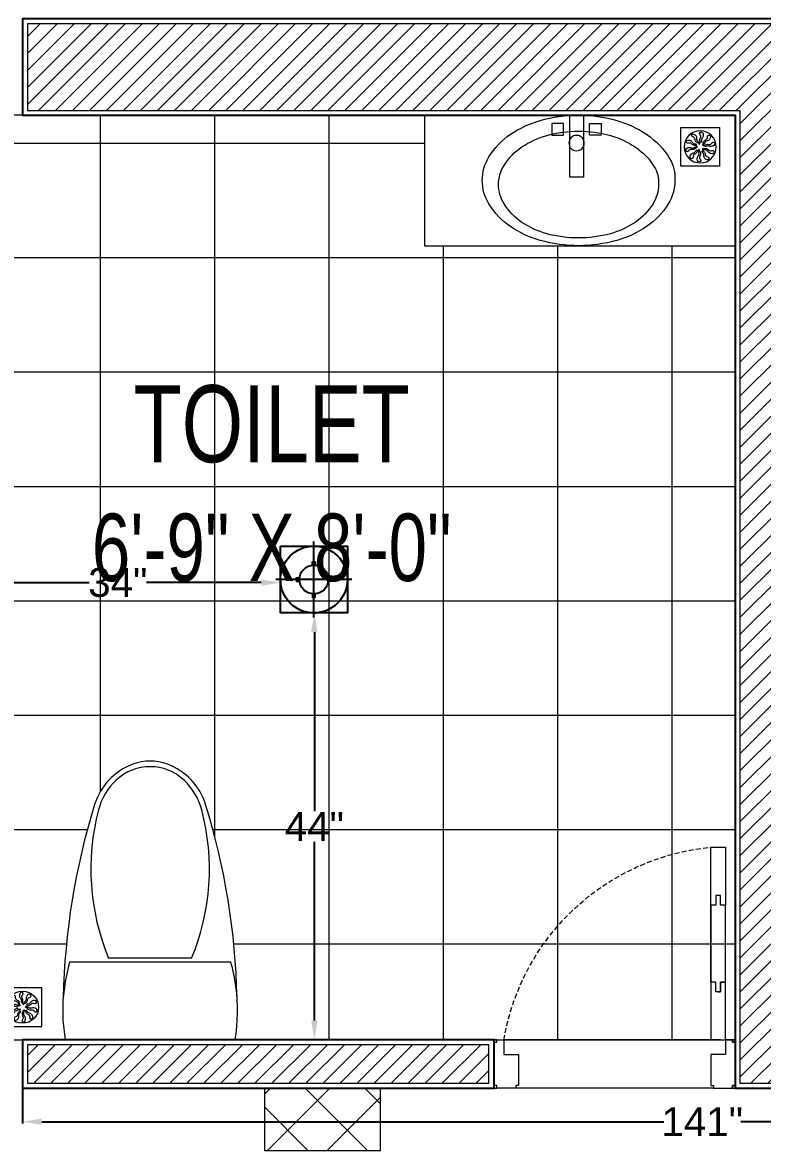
# Model space of a CAD drawing. Header units: inches. Extents: x 112 to 4169, y -2569 to 841.
# Drawn here: x 1685.3 to 1762.2, y -2272.8 to -2155.7 of the extents above; entities that cross this region are included whole.
import ezdxf

# ---------------------------------------------------------------- set-up
doc = ezdxf.new("R2010")
doc.units = ezdxf.units.IN
doc.header["$MEASUREMENT"] = 0
doc.linetypes.add('DASHED', pattern=[0.75, 0.5, -0.25])
doc.layers.get('Defpoints').update_dxf_attribs({"lineweight": 0})
for name, color, linetype, lineweight in [('DOOR', 115, 'Continuous', 15), ('FLOOR TILE', 40, 'Continuous', 15), ('HACTH', 8, 'Continuous', 9), ('I-WC----EXST', 7, 'Continuous', 15), ('I-WC----N', 7, 'Continuous', 15), ('Plaster Line', 254, 'Continuous', 15), ('Switchboard', 30, 'Continuous', 13), ('Text', 252, 'Continuous', 15)]:
    doc.layers.add(name, color=color, linetype=linetype, lineweight=lineweight)
doc.layers.add('Lights', color=7, linetype='Continuous')
doc.layers.add('wall 05', color=253, linetype='Continuous')
doc.styles.get("Standard").update_dxf_attribs({"font": 'arial.ttf'})
doc.styles.add('Swiss721', font='swisscl.ttf')
doc.dimstyles.get("Standard").update_dxf_attribs({"dimtxt": 3, "dimasz": 2, "dimexe": 0.18, "dimexo": 0.0625, "dimgap": 0.09, "dimtad": 0, "dimtih": 1, "dimtoh": 1, "dimdec": 0, "dimzin": 0, "dimdsep": 46, "dimtxsty": 'Standard', "dimcen": 0.09, "dimclrd": 5, "dimadec": 0, "dimazin": 0, "dimtfac": 1, "dimtdec": 0, "dimtofl": 0, "dimtmove": 0, "dimatfit": 3, "dimfxl": 1, "dimtolj": 1, "dimtzin": 0, "dimarcsym": 0})

# ---------------------------------------------------------------- blocks, each defined once
blk = doc.blocks.new('floor drain 01')
at = {"color": 0}
blk.add_lwpolyline([(-10, -10), (90, -10), (90, 90), (-10, 90)], close=True, dxfattribs=at)
for points in [[(13.58954937255476, 67.51505117848865, 0.191053483995659), (14.79069440408784, 61.03305027249735, 0.1943362673357394), (21.89737514902663, 55.74993930227356, -0.2726064091756643), (28.50698137920699, 49.88544705393724, 1.04073225767722), (32.45272628399835, 51.02199114018003, 0.09134571656797691), (31.83705554960761, 52.57716721325414, 0.1607825822646609), (25.31024571598391, 58.64739925469621, -0.3236584951667658), (21.53147589240689, 66.62494710457395, 0.9107900233739347)], [(34.80643791207694, 77.78381738965982, 0.191053483995659), (31.96816011739429, 71.83375316375168, 0.1943362673357394), (34.61225089913933, 63.38242447105586, -0.2726064091756643), (36.51247260975651, 54.75292151322355, 1.04073225767722), (40.37269114558876, 53.35315432940843, 0.09134571656797691), (40.78871261903259, 54.97320037975442, 0.1607825822646609), (39.07640541647561, 63.72048382583307, -0.3236584951667658), (40.70840138709173, 72.39556078397436, 0.9107900233739347)], [(58.00709064648254, 73.6204495827551, 0.191053483995659), (52.21351567364763, 70.47504433599534, 0.1943362673357394), (49.38506368288654, 62.08361823129235, -0.2726064091756643), (45.8500807666278, 53.98528138783877, 1.04073225767722), (48.15030065688188, 50.58386642200639, 0.09134571656797691), (49.43910827529908, 51.6499799216399, 0.1607825822646609), (53.19534685611143, 59.73314980516443, -0.3236584951667658), (59.614741629528, 65.79217132847407, 0.9107900233739347)], [(2.460555314450176, 46.73647061924567, 0.191053483995659), (7.242326595514896, 42.19843706412939, 0.1943362673357394), (16.09708680634503, 42.10151264068554, -0.2726064091756643), (24.89143262842845, 41.24206781401881, 1.04073225767722), (27.41556345943536, 44.48080195893999, 0.09134571656797691), (26.00336581190641, 45.37708365335129, 0.1607825822646609), (17.15507286542561, 46.45164196996484, -0.3236584951667658), (9.40889888475067, 50.68450857987045, 0.9107900233739347)], [(5.670353207518929, 23.38478724771994, 0.191053483995659), (12.20627663533378, 22.5240956194466, 0.1943362673357394), (19.42689887357119, 27.65037957820459, -0.2726064091756643), (27.04684309240838, 32.12426088546636, 1.04073225767722), (27.185227664173, 36.2280987262202, 0.09134571656797691), (25.51591460611962, 36.12313689826988, 0.1607825822646609), (17.72588570996595, 31.79157673593727, -0.3236584951667658), (8.971082749965717, 30.6629509307968, 0.9107900233739347)], [(21.99290935347381, 6.379550417215796, 0.191053483995659), (27.78648432630871, 9.524955663975561, 0.1943362673357394), (30.61493631706981, 17.91638176864944, -0.2726064091756643), (34.14991923332855, 26.01471861213213, 1.04073225767722), (31.84969934307446, 29.4161335779354, 0.09134571656797691), (30.56089172465727, 28.350020078331, 0.1607825822646609), (26.80465314384492, 20.26685019477736, -0.3236584951667658), (20.38525837042835, 14.20782867149683, 0.9107900233739347)], [(66.41045062744524, 12.48494882145314, 0.191053483995659), (65.20930559591216, 18.96694972744444, 0.1943362673357394), (58.10262485095882, 24.25006069769734, -0.2726064091756643), (51.49301862077846, 30.11455294600455, 1.04073225767722), (47.5472737159871, 28.97800885984907, 0.09134571656797691), (48.16294445040694, 27.42283278677496, 0.1607825822646609), (54.68975428400154, 21.35260074530379, -0.3236584951667658), (58.46852410759311, 13.37505289542605, 0.9107900233739347)], [(74.32964679240831, 56.61521275222185, 0.191053483995659), (67.79372336465167, 57.4759043805243, 0.1943362673357394), (60.57310112635605, 52.3496204217372, -0.2726064091756643), (52.95315690759162, 47.87573911450454, 1.04073225767722), (52.81477233575424, 43.7719012737216, 0.09134571656797691), (54.48408539386583, 43.87686310170102, 0.1607825822646609), (62.27411428996129, 48.20842326400452, -0.3236584951667658), (71.02891724996152, 49.337049069145, 0.9107900233739347)], [(77.53944468541886, 33.26352938075433, 0.191053483995659), (72.75767340433958, 37.80156293587061, 0.1943362673357394), (63.90291319350945, 37.89848735934356, -0.2726064091756643), (55.10856737142603, 38.75793218595209, 1.04073225767722), (52.58443654041912, 35.51919804106001, 0.09134571656797691), (53.99663418796263, 34.62291634664871, 0.1607825822646609), (62.84492713444342, 33.54835803006426, -0.3236584951667658), (70.59110111511836, 29.31549142012955, 0.9107900233739347)], [(45.19356208798126, 2.216182610281976, 0.191053483995659), (48.03183988263481, 8.166246836219216, 0.1943362673357394), (45.38774910087523, 16.61757552888594, -0.2726064091756643), (43.48752739027259, 25.24707848674734, 1.04073225767722), (39.62730885444034, 26.64684567053337, 0.09134571656797691), (39.21128738098196, 25.02679962021648, 0.1607825822646609), (40.92359458353894, 16.27951617413783, -0.3236584951667658), (39.29159861293738, 7.604439215967432, 0.9107900233739347)]]:
    blk.add_lwpolyline(points, format="xyb", close=True, dxfattribs=at)
for centre, radius in [((40, 40), 41.66666666666667), ((31.9206651946879, 45.21610358142061), 1.829220414801966), ((32.54253894122667, 33.92796063714195), 1.829220414801966), ((42.46415754262125, 49.29576866497518), 1.829220414801966), ((43.47037040113355, 31.03116971137933), 1.829220414801966), ((49.60226792027242, 40.52899740517023), 1.829220414801966)]:
    blk.add_circle(centre, radius, dxfattribs=at)
blk = doc.blocks.new('A$C755F672F')
at = {"layer": 'Defpoints'}
for points in [[(0.25, 0), (0.25, -0.25), (0, -0.25), (0, 0)], [(5, 0), (5, -0.25), (4.75, -0.25), (4.75, 0)], [(0.25, -24.75), (0.25, -25), (0, -25), (0, -24.75)], [(5, -24.75), (5, -25), (4.75, -25), (4.75, -24.75)]]:
    blk.add_lwpolyline(points, close=True, dxfattribs=at)
at = {"layer": 'DOOR'}
for points in [[(5, -1), (3.5, -1), (3.5, -2.5), (0.25, -2.5), (0.25, -2.25), (0, -2.25), (0, -0.25), (0.25, -0.25), (0.25, 0), (4.75, 0), (4.75, -0.25), (5, -0.2499999999708962), (5, -1)], [(10, -1.749999999970896), (10, -1.999999999970896), (11, -1.999999999970896), (11, -2.499999999970896), (5, -2.499999999970896), (5, -1), (11, -0.9999999999708962), (11, -1.499999999970896), (10, -1.499999999970896), (10, -1.749999999970896), (10, -1.499999999970896), (11, -1.499999999970896), (11, -1), (19, -1), (19, -1.499999999970896), (20, -1.499999999970896), (20, -1.999999999970896), (19, -1.999999999970896), (19, -2.499999999970896), (11, -2.499999999970896), (25, -2.500000000174623), (25, -1), (19, -0.9999999999708962)], [(5, -24), (3.5, -24), (3.5, -22.5), (0.25, -22.5), (0.25, -22.75), (0, -22.75), (0, -24.75), (0.25, -24.75), (0.25, -25), (4.75, -25), (4.75, -24.75), (5, -24.7500000000291), (5, -24)]]:
    blk.add_lwpolyline(points, dxfattribs=at)
at = {"layer": 'DOOR', "linetype": 'DASHED', "lineweight": 0}
blk.add_arc((1.007956088200444, -0.2341451982792933), 24.09880223271724, 279.5351827737238, 354.604878532833, dxfattribs=at)
at = {"layer": 'HACTH', "lineweight": 0, "ltscale": 10}
for p, q in [((2.91038304567337e-11, -2.25), (0, -22.75)), ((5.000000000029104, -1.5), (5, -24))]:
    blk.add_line(p, q, dxfattribs=at)
blk = doc.blocks.new('$plan$00000388')
for p, q in [((-202.5, -209.53125), (-202.5, 209.53125)), ((0, -220.78125), (0, 220.78125)), ((-211.7636099999945, 107.6506163835293), (-211.7636099999945, -107.650638883526))]:
    blk.add_line(p, q)
blk.add_lwpolyline([(-202.5, -209.53125), (-151.5815775000083, -220.9312575000222), (-102.226364999995, -226.3893074999796), (-50.1765075000003, -226.3893074999796), (0, -220.78125)])
for centre, radius, start, end in [((-70.5022373952088, -1596.893304158002), 1822.905267548176, 91.22236801674002, 107.2477400729669), ((-76.1718824999989, -236.25), 463.3354349999999, 97.73994600013404, 105.8219820007596), ((-76.1718824999989, -236.25), 463.3354349999999, 80.5376780005947, 97.73994600013404), ((-443.44170022248, -448.2021481943084), 602.2018211347165, 67.37374387764919, 104.7785650586873), ((-562.4982811024092, -12.18639293918386), 163.5812782416205, 107.2477400729669, 159.5476091935635), ((-555.5449209055951, -23.26485846063588), 162.7261878014058, 104.7785650586873, 136.8542646016355), ((-580.3665348804789, -1.12500274553895e-05), 128.7061108459815, 136.8542646016355, 223.1457353983645), ((-595.1750179040682, 0), 128.7061108459815, 159.5476091935635, 200.4523908064364), ((-562.4982811024092, 12.18639293918386), 163.5812782416205, 200.4523908064364, 252.7522599270331), ((-555.5449209055951, 23.26483596063918), 162.7261878014058, 223.1457353983645, 255.2214349413127), ((-443.44170022248, 448.2021256943117), 602.2018211347165, 255.2214349413127, 292.6262561223508), ((-70.5022373952088, 1596.893304158002), 1822.905267548176, 252.7522599270331, 268.77763198326)]:
    blk.add_arc(centre, radius, start, end)
blk = doc.blocks.new('HANDWASH-02-PLAN')
at = {"layer": 'I-WC----N', "color": 2}
for points in [[(5.105388728001799, -0.03545327218080305, 0.0685128341849857), (104.4428761235836, 13.64052750168047, 0.08064845703360715), (181.8497132692291, 49.5702046223896, 0.1070510984843923), (241.6892139073075, 112.2794171914615, 0.1606025609484499), (255.0596095666779, 169.3288566819028, 0.1380408177290992), (237.8797932018615, 230.3704045662143, 0.1070510984844329), (181.8497132692292, 289.0875087414161, 0.08064845703366162), (104.4428761235695, 325.0171858621216, 0.06851283418501364), (5.105388728001819, 338.6931666359865, 0.06851283418498871), (-94.23209866757678, 325.0171858621252, 0.08064845703361595), (-171.638935813226, 289.0875087414161, 0.1070510984844098), (-227.6690157458597, 230.370404566218, 0.1380408177290767), (-244.8488321106743, 169.3288566819029, 0.138040817729059), (-227.6690157458634, 108.2873087975913, 0.1070510984844102), (-171.6389358132265, 49.57020462238962, 0.08064845703363416), (-94.2320986675627, 13.6405275016773, 0.06851283418498137)], [(5.105388728001802, 41.53578644381878, 0.0675216935736056), (87.72235935093113, 52.74376115667882, 0.07986260034694788), (151.9391352699427, 82.12223381210605, 0.1071148054250401), (201.6999565374776, 133.5496735962301, 0.1625513480041399), (212.7596645016683, 180.1065854971625, 0.1397781252770938), (198.5596568842125, 229.9089738032076, 0.1071148054249968), (151.9391352699427, 278.090937182219, 0.079862600346856), (87.72235935093114, 307.4694098376604, 0.06752169357352077), (5.105388728001818, 318.6773845505068, 0.06752169357355169), (-77.51158189494207, 307.4694098376535, 0.07986260034685971), (-141.7283578139395, 278.090937182219, 0.1071148054249977), (-188.3488794282057, 229.9089738032108, 0.1397781252771178), (-202.5488870456652, 180.1065854971625, 0.1397781252770914), (-188.3488794282075, 130.3041971911107, 0.1071148054249686), (-141.7283578139395, 82.12223381210607, 0.07986260034688351), (-77.51158189494208, 52.74376115667565, 0.06752169357357289)]]:
    blk.add_lwpolyline(points, format="xyb", close=True, dxfattribs=at)
blk.add_circle((-0.02187734048447522, 72.32929734456184), 20.01578208547983, dxfattribs=at)
blk = doc.blocks.new('A$C01EB0BB3')
at = {"layer": 'I-WC----N', "color": 250, "ltscale": 0.5}
for points in [[(9.078843707087799, 6.421769326931098), (9.078843707087799, 0.003781239152885973), (10.50733516400214, 0.003781239152885973), (10.50733516400214, 6.421769326931098)], [(8.434620618761983, 2.055171582615003), (8.434620618761983, 0.8500512700120453), (7.2301993334695, 0.8500512700120453), (7.2301993334695, 2.055171582615003)], [(11.15155825234251, 2.055171582615003), (11.15155825234251, 0.8500512700120453), (12.35597953763499, 0.8500512700120453), (12.35597953763499, 2.055171582615003)]]:
    blk.add_lwpolyline(points, close=True, dxfattribs=at)
at = {"layer": 'I-WC----N', "color": 2, "xscale": 0.03999999999359716, "yscale": 0.03999999999359716, "zscale": 0.03999999999359716}
blk.add_blockref('HANDWASH-02-PLAN', (9.793964529162622, 0.001415080594597384), dxfattribs=at)
blk = doc.blocks.new('*D373')
at = {"color": 0, "lineweight": -2, "transparency": 16777216}
for p, q in [((1715.637840515541, -2216.972210585616), (1715.802443934955, -2216.972210585616)), ((1734.251595456251, -2261.298883417548), (1715.442443934955, -2261.298883417548))]:
    blk.add_line(p, q, dxfattribs=at)
at = {"color": 5, "lineweight": -2, "transparency": 16777216}
for p, q in [((1715.622443934955, -2218.972210585616), (1715.622443934955, -2237.545547001582)), ((1715.622443934955, -2259.298883417548), (1715.622443934955, -2240.725547001582))]:
    blk.add_line(p, q, dxfattribs=at)
at = {"color": 5, "transparency": 16777216}
for points in [[(1715.289110601622, -2218.972210585616), (1715.955777268288, -2218.972210585616), (1715.622443934955, -2216.972210585616)], [(1715.289110601622, -2259.298883417548), (1715.955777268288, -2259.298883417548), (1715.622443934955, -2261.298883417548)]]:
    blk.add_solid(points, dxfattribs=at)
at = {"layer": 'Defpoints', "color": 0, "transparency": 16777216}
for p in [(1715.575340515541, -2216.972210585616), (1715.622443934955, -2261.298883417548), (1734.314095456251, -2261.298883417548)]:
    blk.add_point(p, dxfattribs=at)
at = {"color": 0, "transparency": 16777216, "insert": (1715.622443934955, -2239.135547001581), "char_height": 3, "attachment_point": 5}
blk.add_mtext('\\A1;44"', dxfattribs=at)
blk = doc.blocks.new('*D374')
at = {"color": 0, "lineweight": -2, "transparency": 16777216}
for p, q in [((1678.314095456222, -2213.35624330405), (1678.314095456222, -2213.996497832136)), ((1712.099146149541, -2213.558516219616), (1712.099146149541, -2213.996497832136))]:
    blk.add_line(p, q, dxfattribs=at)
at = {"color": 5, "lineweight": -2, "transparency": 16777216}
for p, q in [((1680.314095456222, -2213.816497832137), (1692.228148770139, -2213.816497832137)), ((1710.099146149541, -2213.816497832137), (1698.185092835623, -2213.816497832137))]:
    blk.add_line(p, q, dxfattribs=at)
at = {"color": 5, "transparency": 16777216}
for points in [[(1680.314095456222, -2213.483164498803), (1680.314095456222, -2214.14983116547), (1678.314095456222, -2213.816497832137)], [(1710.099146149541, -2213.483164498803), (1710.099146149541, -2214.14983116547), (1712.099146149541, -2213.816497832137)]]:
    blk.add_solid(points, dxfattribs=at)
at = {"layer": 'Defpoints', "color": 0, "transparency": 16777216}
for p in [(1678.314095456222, -2213.29374330405), (1678.314095456222, -2213.816497832137), (1712.099146149541, -2213.496016219616)]:
    blk.add_point(p, dxfattribs=at)
at = {"color": 0, "transparency": 16777216, "insert": (1695.206620802881, -2213.816497832137), "char_height": 3, "attachment_point": 5}
blk.add_mtext('\\A1;34"', dxfattribs=at)
blk = doc.blocks.new('*D382')
at = {"color": 0, "lineweight": -2, "transparency": 16777216}
for p, q in [((1685.314095456251, -2266.361383417607), (1685.314095456251, -2269.975232310655)), ((1826.502932638047, -2266.361383417548), (1826.502932638047, -2269.975232310655))]:
    blk.add_line(p, q, dxfattribs=at)
at = {"color": 5, "lineweight": -2, "transparency": 16777216}
for p, q in [((1687.314095456251, -2269.795232310655), (1751.904803269523, -2269.795232310655)), ((1824.502932638047, -2269.795232310655), (1759.912224824775, -2269.795232310655))]:
    blk.add_line(p, q, dxfattribs=at)
at = {"color": 5, "transparency": 16777216}
for points in [[(1687.314095456251, -2269.461898977321), (1687.314095456251, -2270.128565643988), (1685.314095456251, -2269.795232310655)], [(1824.502932638047, -2269.461898977321), (1824.502932638047, -2270.128565643988), (1826.502932638047, -2269.795232310655)]]:
    blk.add_solid(points, dxfattribs=at)
at = {"layer": 'Defpoints', "color": 0, "transparency": 16777216}
for p in [(1685.314095456251, -2266.298883417607), (1826.502932638047, -2266.298883417548), (1685.314095456251, -2269.795232310655)]:
    blk.add_point(p, dxfattribs=at)
at = {"color": 0, "transparency": 16777216, "insert": (1755.908514047149, -2269.795232310655), "char_height": 3, "attachment_point": 5}
blk.add_mtext('\\A1;141"', dxfattribs=at)

msp = doc.modelspace()

# ---------------------------------------------------------------- hatches: boundary and pattern name
at = {"layer": 'FLOOR TILE'}
h = msp.add_hatch(dxfattribs=at)
h.set_pattern_fill('ANSI37', color=256, scale=95, angle=45, style=0)
h.set_pattern_definition([(90, (-140022.844570859, -173797.5792856621), (-11.875, 2.664535259100376e-15), []), (180, (-140022.844570859, -173797.5792856621), (-2.664535259100376e-15, -11.875), [])])
edge = h.paths.add_edge_path()
edge.add_line((1727.062708663386, -2178.833963700206), (1727.062708663386, -2165.28860319058))
edge.add_line((1727.062708663386, -2165.28860319058), (1678.314095456222, -2165.288603190609))
edge.add_line((1678.314095456222, -2165.288603190609), (1678.314095456193, -2238.299615351236))
edge.add_line((1678.314095456193, -2238.299615351236), (1678.514095456088, -2238.299615351236))
edge.add_line((1678.514095456088, -2238.299615351236), (1678.514095456088, -2237.499615351655))
edge.add_line((1678.514095456088, -2237.499615351655), (1682.314095453806, -2237.499615351655))
edge.add_line((1682.314095453806, -2237.499615351655), (1682.914095453783, -2237.499615351655))
edge.add_line((1682.914095453783, -2237.499615351655), (1682.914095453783, -2237.899615351416))
edge.add_line((1682.914095453783, -2237.899615351416), (1683.314095453573, -2237.899615351416))
edge.add_line((1683.314095453573, -2237.899615351416), (1683.314095453573, -2242.899615348826))
edge.add_line((1683.314095453573, -2242.899615348826), (1682.914095453783, -2242.899615348826))
edge.add_line((1682.914095453783, -2242.899615348826), (1682.914095453812, -2237.899615351416))
edge.add_line((1682.914095453812, -2237.899615351416), (1682.314095453806, -2237.899615351445))
edge.add_line((1682.314095453806, -2237.899615351445), (1681.714095454412, -2237.899615351445))
edge.add_line((1681.714095454412, -2237.899615351445), (1681.714095454441, -2243.299615348616))
edge.add_line((1681.714095454441, -2243.299615348616), (1681.314095454621, -2243.299615348616))
edge.add_line((1681.314095454621, -2243.299615348616), (1678.514095456059, -2243.299615348616))
edge.add_line((1678.514095456059, -2243.299615348616), (1678.51409545603, -2242.499615349065))
edge.add_line((1678.51409545603, -2242.499615349065), (1678.314095456222, -2242.499615349065))
edge.add_line((1678.314095456222, -2242.499615349065), (1678.314095456193, -2247.290331870943))
edge.add_line((1678.314095456193, -2247.290331870943), (1678.514095456088, -2247.290331870943))
edge.add_line((1678.514095456088, -2247.290331870943), (1678.514095456088, -2247.930331870608))
edge.add_line((1678.514095456088, -2247.930331870608), (1679.561391108709, -2247.930331870608))
edge.add_ellipse((1680.714095454935, -2248.263907482193), major_axis=(-0.8485281369836075, 0.8485281369836075), ratio=0.9999999999899405, start_angle=-300.2054580142694, end_angle=28.860337575876315, ccw=False)
edge.add_line((1679.553878193877, -2248.570331870273), (1678.514095456088, -2248.570331870273))
edge.add_line((1678.514095456088, -2248.570331870273), (1678.514095456059, -2249.210331869966))
edge.add_line((1678.514095456059, -2249.210331869966), (1678.314095456222, -2249.210331869966))
edge.add_line((1678.314095456222, -2249.210331869966), (1678.314095456193, -2261.298883417548))
edge.add_line((1678.314095456193, -2261.298883417548), (1689.732845448288, -2261.298883417519))
edge.add_line((1689.732845448288, -2261.298883417519), (1689.508523148058, -2259.291823115796))
edge.add_line((1689.508523148058, -2259.291823115796), (1689.508523148058, -2257.209828813866))
edge.add_line((1689.508523148058, -2257.209828813866), (1689.540210324379, -2256.92329290435))
edge.add_ellipse((1762.439827682286, -2258.478793919101), major_axis=(51.55954709395026, 51.55954709395023), ratio=0.9999999999975177, start_angle=117.75225992698489, end_angle=133.7776319831942, ccw=False)
edge.add_ellipse((1699.051551174499, -2238.798952152501), major_axis=(4.626777249109558, 4.626777249109557), ratio=0.9999999999987471, start_angle=65.45239080634212, end_angle=117.75225992687041, ccw=False)
edge.add_ellipse((1698.564095456484, -2237.491882679213), major_axis=(3.640358553779853, 3.640358553779853), ratio=1, start_angle=24.547609193616722, end_angle=65.45239080638328, ccw=False)
edge.add_ellipse((1698.076639738468, -2238.798952152501), major_axis=(-4.626777249109558, 4.62677724910956), ratio=0.9999999999987466, start_angle=242.2477400731296, end_angle=294.5476091936579, ccw=False)
edge.add_ellipse((1634.688363230681, -2258.478793919101), major_axis=(-51.55954709395021, 51.55954709395021), ratio=0.999999999997518, start_angle=226.391808766432, end_angle=242.2477400730151, ccw=False)
edge.add_ellipse((1689.114095447683, -2258.252008114723), major_axis=(13.10510513414004, 13.10510513414004), ratio=0.999999999998578, start_angle=305.53767800060155, end_angle=319.77970571037076, ccw=False)
edge.add_line((1707.39534574102, -2261.298883417519), (1759.314095456251, -2261.29888341749))
edge.add_line((1759.314095456251, -2261.29888341749), (1759.314095456251, -2178.833963700235))
edge.add_line((1759.314095456251, -2178.833963700235), (1727.062708663386, -2178.833963700206))
h.paths.add_polyline_path([(1687.314095457037, -2255.905848005365), (1687.314095457037, -2259.90584800615), (1683.314095456222, -2259.90584800615), (1683.314095456222, -2255.905848005365)], flags=16)
edge = h.paths.add_edge_path(flags=0)
edge.add_ellipse((1685.314095456629, -2257.905848005772), major_axis=(1.178511302232946, 1.178511302232945), ratio=0.9999999999740826, start_angle=0, end_angle=360)
edge = h.paths.add_edge_path(flags=0)
edge.add_ellipse((1686.051880862371, -2256.720604432878), major_axis=(0.1135127853456197, 0.1135127853456197), ratio=0.9999999986198201, start_angle=241.95127998485322, end_angle=411.2590612438749, ccw=False)
edge.add_ellipse((1686.137890844034, -2257.172903188955), major_axis=(-0.2130538582573015, 0.2130538582573015), ratio=0.9999999998944196, start_angle=-37.52345596046752, end_angle=34.21500265849699)
edge.add_ellipse((1685.277041737932, -2257.050602555988), major_axis=(0.4021322995389966, 0.4021322995389965), ratio=0.9999999998170985, start_angle=271.80778578346855, end_angle=308.3437498539221, ccw=False)
edge.add_ellipse((1685.591386363677, -2257.416302242767), major_axis=(-0.05811630578356544, 0.05811630578356546), ratio=0.9999999977774998, start_angle=-13.218227317643482, end_angle=171.3555752810563, ccw=False)
edge.add_ellipse((1685.34380426157, -2257.06443309602), major_axis=(0.2462339064487564, 0.2462339064487564), ratio=0.999999999910939, start_angle=260.9210349698448, end_angle=321.9157267855082)
edge.add_ellipse((1686.161558743431, -2256.994722263436), major_axis=(-0.3343748842063828, 0.3343748842063828), ratio=0.9999999999872846, start_angle=4.377727146752818, end_angle=48.3680009190428, ccw=False)
edge.add_ellipse((1686.077132978662, -2256.916112918421), major_axis=(0.2528949968329622, 0.2528949968329621), ratio=0.9999999999256943, start_angle=51.86566995633183, end_angle=95.13052163798761, ccw=False)
edge = h.paths.add_edge_path(flags=0)
edge.add_ellipse((1686.60764508061, -2257.380625193691), major_axis=(0.1135127852815104, 0.1135127852815103), ratio=0.9999999997669539, start_angle=205.9512799576996, end_angle=375.2590612072812, ccw=False)
edge.add_ellipse((1686.411374079016, -2257.797097972667), major_axis=(-0.2130538582562691, 0.2130538582562691), ratio=0.9999999999281722, start_angle=-73.52345595793379, end_angle=-1.784997344396101)
edge.add_ellipse((1685.786819030978, -2257.19216027316), major_axis=(0.4021322994598476, 0.4021322994598474), ratio=0.9999999999886061, start_angle=235.80778578396712, end_angle=272.34374986022533, ccw=False)
edge.add_ellipse((1685.826176292652, -2257.672784669747), major_axis=(0.058116305764961, 0.05811630576496098), ratio=0.9999999985557848, start_angle=40.781772767446284, end_angle=225.355575336414, ccw=False)
edge.add_ellipse((1685.832701659743, -2257.242591441856), major_axis=(0.2462339064486149, 0.2462339064486148), ratio=0.9999999998959431, start_angle=224.9210349678573, end_angle=285.9157267840937)
edge.add_ellipse((1686.535253932099, -2257.666858218072), major_axis=(-0.3343748842120368, 0.3343748842120368), ratio=0.9999999999337447, start_angle=-31.62227285492861, end_angle=12.368000916831477, ccw=False)
edge.add_ellipse((1686.51315746731, -2257.553637702556), major_axis=(0.2528949967997424, 0.2528949967997423), ratio=0.9999999999816774, start_angle=15.865669948498578, end_angle=59.13052163732061, ccw=False)
edge = h.paths.add_edge_path(flags=0)
edge.add_ellipse((1685.21430769555, -2256.513306431953), major_axis=(-0.1135127852648086, 0.1135127852648087), ratio=0.9999999999367643, start_angle=187.9512799506285, end_angle=357.25906120463753, ccw=False)
edge.add_ellipse((1685.54974577088, -2256.828668413407), major_axis=(-0.2130538582668879, 0.2130538582668879), ratio=0.9999999999954652, start_angle=-1.523455957093932, end_angle=70.21500265707132)
edge.add_ellipse((1684.781417706031, -2257.235719531935), major_axis=(-0.4021322995349382, 0.4021322995349383), ratio=0.9999999998703608, start_angle=217.8077857881697, end_angle=254.34374986010022, ccw=False)
edge.add_ellipse((1685.250680733017, -2257.346809658207), major_axis=(-0.05811630576282961, 0.05811630576282963), ratio=0.9999999986147124, start_angle=22.781772760454317, end_angle=207.3555753275223, ccw=False)
edge.add_ellipse((1684.843559109704, -2257.207666647053), major_axis=(-0.2462339064347162, 0.2462339064347162), ratio=0.9999999999871065, start_angle=206.921034966661, end_angle=267.9157267873623)
edge.add_ellipse((1685.464161383435, -2256.670605374369), major_axis=(0.3343748841958781, 0.334374884195878), ratio=0.9999999999982376, start_angle=130.3777271455366, end_angle=174.3680009190337, ccw=False)
edge.add_ellipse((1685.349654091271, -2256.656633297782), major_axis=(-0.2528949968112146, 0.2528949968112147), ratio=0.999999999869072, start_angle=-2.1343300493480797, end_angle=41.130521640300174, ccw=False)
edge = h.paths.add_edge_path(flags=0)
edge.add_ellipse((1686.66931730862, -2258.241263217045), major_axis=(0.1135127852636322, 0.1135127852636322), ratio=0.9999999999140404, start_angle=169.9512799495575, end_angle=339.2590612089813, ccw=False)
edge.add_ellipse((1686.265734175347, -2258.462831572731), major_axis=(-0.2130538582653282, 0.2130538582653283), ratio=0.9999999999339846, start_angle=250.4765440422835, end_angle=322.2150026578958)
edge.add_ellipse((1686.116031985886, -2257.606322446823), major_axis=(0.4021322994377682, 0.4021322994377682), ratio=0.9999999999506837, start_angle=199.8077857855828, end_angle=236.3437498598205, ccw=False)
edge.add_ellipse((1685.865368747221, -2258.018289369546), major_axis=(0.05811630573110273, 0.05811630573110273), ratio=0.9999999997322206, start_angle=4.781772724700772, end_angle=189.3555753030537, ccw=False)
edge.add_ellipse((1685.698186173522, -2257.884688109552), major_axis=(-0.05173816638999575, 0.05173816638999576), ratio=0.9999999999139412, start_angle=0, end_angle=360)
edge.add_ellipse((1685.865368747221, -2258.018289369546), major_axis=(0.05811630573110273, 0.05811630573110273), ratio=0.9999999997322206, start_angle=4.781772724700772, end_angle=189.3555753030537, ccw=False)
edge.add_ellipse((1686.123509115084, -2257.674091251873), major_axis=(0.2462339064234886, 0.2462339064234886), ratio=0.9999999999802471, start_angle=188.9210349643361, end_angle=249.9157267850347)
edge.add_ellipse((1686.442508088755, -2258.430280148619), major_axis=(0.33437488423536, 0.3343748842353599), ratio=0.9999999999528848, start_angle=22.37772714506218, end_angle=66.36800091803792, ccw=False)
edge.add_ellipse((1686.491181022527, -2258.325694851359), major_axis=(0.2528949968121578, 0.2528949968121578), ratio=0.9999999997170251, start_angle=339.86566994939324, end_angle=383.13052164488647, ccw=False)
edge = h.paths.add_edge_path(flags=0)
edge.add_ellipse((1684.414850061799, -2256.837911981493), major_axis=(0.113512785277742, 0.113512785277742), ratio=0.9999999997813336, start_angle=313.95127993610595, end_angle=483.259061200894, ccw=False)
edge.add_ellipse((1684.871590287115, -2256.89587963013), major_axis=(0.2130538582617368, 0.2130538582617368), ratio=0.9999999998575572, start_angle=124.4765440429392, end_angle=196.2150026569372)
edge.add_ellipse((1684.48925846982, -2257.676802808026), major_axis=(-0.4021322995085851, 0.4021322995085851), ratio=0.9999999998434026, start_angle=253.8077857868382, end_angle=290.34374985804493, ccw=False)
edge.add_ellipse((1684.93419737137, -2257.490850721413), major_axis=(-0.05811630574350919, 0.05811630574350919), ratio=0.9999999994293768, start_angle=58.78177272599538, end_angle=243.35557531426008, ccw=False)
edge.add_ellipse((1684.990922064356, -2257.697203862466), major_axis=(-0.05173816638999575, 0.05173816638999576), ratio=0.9999999999139412, start_angle=0, end_angle=360)
edge.add_ellipse((1684.93419737137, -2257.490850721413), major_axis=(-0.05811630574350919, 0.05811630574350919), ratio=0.9999999994293768, start_angle=58.78177272599538, end_angle=243.35557531426008, ccw=False)
edge.add_ellipse((1684.523042849392, -2257.617581746788), major_axis=(-0.2462339064318581, 0.2462339064318581), ratio=0.9999999999597776, start_angle=242.9210349670518, end_angle=303.9157267825867)
edge.add_ellipse((1684.709443939948, -2256.818309186128), major_axis=(-0.334374884214346, 0.334374884214346), ratio=0.9999999999795793, start_angle=76.37772714553898, end_angle=120.3680009189969, ccw=False)
edge.add_ellipse((1684.60859301405, -2256.87431123633), major_axis=(-0.2528949968403841, 0.2528949968403842), ratio=0.9999999999484382, start_angle=33.8656699551085, end_angle=77.13052163719112, ccw=False)
edge = h.paths.add_edge_path(flags=0)
edge.add_ellipse((1685.412661758349, -2257.534017259095), major_axis=(-0.05173816638999575, 0.05173816638999576), ratio=0.9999999999139412, start_angle=0, end_angle=360)
edge = h.paths.add_edge_path(flags=0)
edge.add_ellipse((1686.105148063867, -2258.194114264756), major_axis=(-0.2462339064318581, 0.2462339064318581), ratio=0.9999999999597776, start_angle=62.9210349670518, end_angle=123.9157267825867)
edge.add_ellipse((1685.918746973311, -2258.993386825416), major_axis=(-0.334374884214346, 0.334374884214346), ratio=0.9999999999795793, start_angle=256.3777271455391, end_angle=300.3680009189969, ccw=False)
edge.add_ellipse((1686.019597899208, -2258.937384775214), major_axis=(-0.2528949968553727, 0.2528949968553727), ratio=0.9999999999093474, start_angle=213.8656699561448, end_angle=257.1305216376773, ccw=False)
edge.add_ellipse((1686.21334085146, -2258.973784030051), major_axis=(0.113512785277742, 0.113512785277742), ratio=0.9999999997813336, start_angle=133.9512799361059, end_angle=303.25906120089405, ccw=False)
edge.add_ellipse((1685.756600626144, -2258.915816381414), major_axis=(0.2130538582617368, 0.2130538582617368), ratio=0.9999999998575572, start_angle=304.4765440429392, end_angle=376.2150026569372)
edge.add_ellipse((1686.138932443438, -2258.134893203518), major_axis=(-0.4021322995085851, 0.4021322995085851), ratio=0.9999999998434026, start_angle=73.80778578683822, end_angle=110.3437498580449, ccw=False)
edge.add_ellipse((1685.693993541888, -2258.320845290131), major_axis=(-0.05811630574350919, 0.05811630574350919), ratio=0.9999999994293768, start_angle=238.7817727259955, end_angle=423.35557531426014, ccw=False)
edge = h.paths.add_edge_path(flags=0)
edge.add_ellipse((1684.762822166037, -2257.793406641998), major_axis=(0.05811630573110273, 0.05811630573110273), ratio=0.9999999997322206, start_angle=184.7817727247008, end_angle=369.35557530305374, ccw=False)
edge.add_ellipse((1684.504681798174, -2258.137604759671), major_axis=(0.2462339064234886, 0.2462339064234886), ratio=0.9999999999802471, start_angle=8.921034964336098, end_angle=69.91572678503465)
edge.add_ellipse((1684.185682824474, -2257.381415862925), major_axis=(-0.3343748842305342, 0.3343748842305343), ratio=0.9999999999807505, start_angle=112.3777271469786, end_angle=156.3680009199254, ccw=False)
edge.add_ellipse((1684.137009890731, -2257.486001160185), major_axis=(0.2528949968129167, 0.2528949968129166), ratio=0.9999999999826582, start_angle=159.8656699523514, end_angle=203.1305216393884, ccw=False)
edge.add_ellipse((1683.958873604638, -2257.570432794499), major_axis=(-0.1135127852898682, 0.1135127852898682), ratio=0.9999999996239319, start_angle=259.9512799541057, end_angle=429.2590612134808, ccw=False)
edge.add_ellipse((1684.362456737912, -2257.348864438813), major_axis=(-0.2130538582611272, 0.2130538582611272), ratio=0.9999999999557536, start_angle=70.47654404189052, end_angle=142.2150026530092)
edge.add_ellipse((1684.512158927373, -2258.205373564721), major_axis=(0.4021322994423012, 0.4021322994423011), ratio=0.9999999999793606, start_angle=19.80778578505891, end_angle=56.34374986193728, ccw=False)
edge = h.paths.add_edge_path(flags=0)
edge.add_ellipse((1685.452910272706, -2258.264601217394), major_axis=(0.05173816641884157, 0.05173816641884157), ratio=0.9999999987988724, start_angle=0, end_angle=360)
edge.add_ellipse((1685.377510180242, -2258.464886353337), major_axis=(-0.05811630576282961, 0.05811630576282963), ratio=0.9999999986147124, start_angle=202.7817727604543, end_angle=387.3555753275224, ccw=False)
edge.add_ellipse((1685.784631803555, -2258.604029364491), major_axis=(-0.2462339064347162, 0.2462339064347162), ratio=0.9999999999871065, start_angle=26.92103496666097, end_angle=87.91572678736229)
edge.add_ellipse((1685.164029529823, -2259.141090637175), major_axis=(0.3343748841958781, 0.334374884195878), ratio=0.9999999999982376, start_angle=310.3777271455365, end_angle=354.3680009190337, ccw=False)
edge.add_ellipse((1685.278536821988, -2259.155062713762), major_axis=(-0.2528949968112146, 0.2528949968112147), ratio=0.999999999869072, start_angle=177.8656699506519, end_angle=221.1305216403001, ccw=False)
edge.add_ellipse((1685.413883217708, -2259.298389579591), major_axis=(-0.1135127852648086, 0.1135127852648087), ratio=0.9999999999367643, start_angle=7.951279950628475, end_angle=177.2590612046375, ccw=False)
edge.add_ellipse((1685.078445142378, -2258.983027598137), major_axis=(-0.2130538582668879, 0.2130538582668879), ratio=0.9999999999954652, start_angle=178.476544042906, end_angle=250.2150026570713)
edge.add_ellipse((1685.846773207227, -2258.575976479609), major_axis=(-0.4021322995349382, 0.4021322995349383), ratio=0.9999999998703608, start_angle=37.807785788169724, end_angle=74.34374986010022, ccw=False)
edge.add_ellipse((1685.377510180242, -2258.464886353337), major_axis=(-0.05811630576282961, 0.05811630576282963), ratio=0.9999999986147124, start_angle=202.7817727604543, end_angle=387.3555753275224, ccw=False)
edge = h.paths.add_edge_path(flags=0)
edge.add_ellipse((1685.015797014213, -2258.148729580324), major_axis=(-0.05173816638999575, 0.05173816638999576), ratio=0.9999999999139412, start_angle=0, end_angle=360)
edge = h.paths.add_edge_path(flags=0)
edge.add_ellipse((1684.802014620607, -2258.138911341797), major_axis=(0.058116305764961, 0.05811630576496098), ratio=0.9999999985557848, start_angle=220.7817727674463, end_angle=405.355575336414, ccw=False)
edge.add_ellipse((1684.795489253516, -2258.569104569688), major_axis=(0.2462339064486149, 0.2462339064486148), ratio=0.9999999998959431, start_angle=44.92103496785728, end_angle=105.9157267840937)
edge.add_ellipse((1684.09293698116, -2258.144837793501), major_axis=(-0.3343748841976181, 0.3343748841976181), ratio=0.999999999945657, start_angle=148.377727146192, end_angle=192.3680009196585, ccw=False)
edge.add_ellipse((1684.115033445948, -2258.258058308988), major_axis=(0.2528949968369159, 0.2528949968369159), ratio=0.9999999999492036, start_angle=195.8656699512578, end_angle=239.13052163814, ccw=False)
edge.add_ellipse((1684.020545832649, -2258.431070817882), major_axis=(-0.1135127852908098, 0.1135127852908098), ratio=0.9999999996895415, start_angle=-64.04872005116329, end_angle=105.25906119937449, ccw=False)
edge.add_ellipse((1684.216816834243, -2258.014598038877), major_axis=(-0.2130538582562691, 0.2130538582562691), ratio=0.9999999999281722, start_angle=106.4765440420662, end_angle=178.2150026556039)
edge.add_ellipse((1684.841371882281, -2258.619535738384), major_axis=(0.4021322994598476, 0.4021322994598474), ratio=0.9999999999886061, start_angle=55.80778578396712, end_angle=92.34374986022527, ccw=False)
at = {"layer": 'HACTH'}
h = msp.add_hatch(dxfattribs=at)
h.set_pattern_fill('ANSI31', color=256, scale=10, style=0)
h.set_pattern_definition([(45, (-121383.1374187547, -173770.703373989), (-0.8838834764831843, 0.8838834764831844), [])])
h.paths.add_polyline_path([(1763.814095456251, -2164.78860319058), (1763.814095456251, -2261.798883417548), (1763.814095456251, -2265.798883417548), (1759.814095456251, -2265.798883417548), (1759.814095456251, -2206.798883417519), (1759.814095456251, -2164.78860319058), (1685.814095456222, -2164.78860319058), (1685.814095456222, -2155.78860319058), (1833.814095456193, -2155.788603190522), (1833.814095456193, -2164.788603190551)])
h = msp.add_hatch(dxfattribs=at)
h.set_pattern_fill('ANSI31', color=256, scale=10, style=0)
h.set_pattern_definition([(45, (-121383.3874187547, -173770.703373989), (-0.8838834764831843, 0.8838834764831844), [])])
h.paths.add_polyline_path([(1733.760882596292, -2261.798883417519), (1685.814095456251, -2261.798883417548), (1685.814095456251, -2265.798883417607), (1733.760882596292, -2265.798883417578)])
at = {"layer": 'Switchboard'}
h = msp.add_hatch(dxfattribs=at)
h.set_pattern_fill('ANSI37', color=256, scale=35, angle=180)
h.set_pattern_definition([(225, (1985.094570294885, -1831.392248628365), (3.093592167691145, -3.093592167691146), []), (315, (1985.094570294885, -1831.392248628365), (3.093592167691146, 3.093592167691145), [])])
h.paths.add_polyline_path([(1710.434979453381, -2266.369224314975), (1710.434979453381, -2272.777827784143), (1722.496050641735, -2272.777827784143), (1722.496050641735, -2266.369224314975)])

# ---------------------------------------------------------------- linework, layer by layer
for points in [[(1715.426949215292, -2212.010851192377), (1715.426949215292, -2211.672114183463), (1715.723731815789, -2211.672114183463), (1715.723731815789, -2212.010851192377)], [(1714.088738425411, -2213.362789489015), (1713.750019057041, -2213.366246467308), (1713.753047869898, -2213.663013612137), (1714.091767238268, -2213.659556633844)], [(1717.06194260567, -2213.362789489015), (1717.40066197404, -2213.366246467308), (1717.397633161183, -2213.663013612137), (1717.058913792813, -2213.659556633844)], [(1715.426949215292, -2214.981181246856), (1715.426949215292, -2215.319918255769), (1715.723731815789, -2215.319918255769), (1715.723731815789, -2214.981181246856)]]:
    msp.add_lwpolyline(points)
msp.add_circle((1715.575340515541, -2213.496016219616), 1.492559927146615)
at = {"layer": 'FLOOR TILE'}
msp.add_lwpolyline([(1678.314095456222, -2261.298883417519), (1759.314095456251, -2261.298883417519), (1759.314095456251, -2165.28860319058), (1678.314095456222, -2165.28860319058)], close=True, dxfattribs=at)
at = {"layer": 'I-WC----EXST'}
msp.add_lwpolyline([(1727.062708663386, -2178.833963700235), (1759.314095456251, -2178.833963700235), (1759.314095456251, -2165.28860319058), (1727.062708663386, -2165.28860319058)], close=True, dxfattribs=at)
at = {"layer": 'Lights', "color": 40}
for p, q in [((1715.575340515541, -2217.43604645968), (1715.575340515541, -2209.555985979552)), ((1719.515370755605, -2213.496016219616), (1711.635310275477, -2213.496016219616))]:
    msp.add_line(p, q, dxfattribs=at)
at = {"layer": 'Lights'}
msp.add_lwpolyline([(1712.099146149541, -2210.019821853617), (1719.05153488154, -2210.019821853617), (1719.05153488154, -2216.972210585616), (1712.099146149541, -2216.972210585616)], close=True, dxfattribs=at)
msp.add_circle((1715.575340515541, -2213.496016219616), 3.476194365999436, dxfattribs=at)
at = {"layer": 'Plaster Line'}
for points in [[(1759.814095456251, -2265.798883417548), (1763.814095456251, -2265.798883417548), (1763.814095456251, -2261.798883417548), (1763.814095456251, -2261.798883417548), (1763.814095456251, -2164.78860319058), (1833.814095456193, -2164.788603190551), (1833.814095456193, -2155.788603190522), (1685.814095456222, -2155.78860319058), (1685.814095456222, -2164.78860319058), (1759.814095456251, -2164.78860319058), (1759.814095456251, -2206.798883417519)], [(1759.814095456251, -2206.798883417519), (1759.814095456251, -2265.798883417548)]]:
    msp.add_lwpolyline(points, dxfattribs=at)
msp.add_lwpolyline([(1733.760882596292, -2261.798883417519), (1685.814095456251, -2261.798883417548), (1685.814095456251, -2265.798883417607), (1733.760882596292, -2265.798883417578), (1733.760882596292, -2261.798883417519)], close=True, dxfattribs=at)
at = {"layer": 'Switchboard'}
msp.add_lwpolyline([(1722.496050641735, -2266.369224314975), (1710.434979453381, -2266.369224314975), (1710.434979453381, -2272.777827784143), (1722.496050641735, -2272.777827784143)], close=True, dxfattribs=at)
at = {"layer": 'wall 05'}
for points in [[(1759.314095456251, -2266.298883417548), (1764.314095456251, -2266.298883417548), (1764.314095456251, -2261.298883417548), (1764.314095456251, -2261.298883417548), (1764.314095456251, -2165.28860319058), (1834.314095456193, -2165.288603190551), (1834.314095456193, -2155.288603190522), (1685.314095456222, -2155.28860319058), (1685.314095456222, -2165.28860319058), (1759.314095456251, -2165.28860319058), (1759.314095456251, -2206.298883417519)], [(1759.314095456251, -2206.298883417519), (1759.314095456251, -2266.298883417548)], [(1734.314095456251, -2266.298883417578), (1734.314095456251, -2261.298883417519), (1685.314095456251, -2261.298883417548), (1685.314095456251, -2266.298883417607), (1734.314095456251, -2266.298883417578)]]:
    msp.add_lwpolyline(points, dxfattribs=at)

# ---------------------------------------------------------------- block references
at = {"layer": 'HACTH', "xscale": -1, "rotation": 270}
msp.add_blockref('A$C755F672F', (1759.314095456251, -2266.298883417548), dxfattribs=at)
at = {"layer": 'I-WC----EXST', "xscale": -1, "rotation": 180}
msp.add_blockref('A$C01EB0BB3', (1733.062697417084, -2165.284821951427), dxfattribs=at)
at = {"layer": 'I-WC----EXST', "xscale": 0.0400000000372529, "yscale": 0.0400000000372529, "zscale": 0.04, "rotation": 270}
for p in [(1698.564095456251, -2261.298883417548), (1698.564095456484, -2261.298883417548)]:
    msp.add_blockref('$plan$00000388', p, dxfattribs=at)
at = {"layer": 'I-WC----N', "yscale": 0.04000000000814907, "zscale": 0.04}
for p, xscale in [((1757.302439527393, -2170.176837914551), -0.03999999997904524), ((1683.714095456303, -2259.505848006098), 0.04000000000814907)]:
    msp.add_blockref('floor drain 01', p, dxfattribs=dict(at, xscale=xscale))

# ---------------------------------------------------------------- texts
at = {"layer": 'Text', "insert": (1711.190236620208, -2193.317820077427), "char_height": 8, "width": 42.52441008927417, "attachment_point": 2, "style": 'Swiss721'}
msp.add_mtext('TOILET \\P{\\H0.875x;6\'-9" X 8\'-0" }', dxfattribs=at)

# ---------------------------------------------------------------- dimensions: what is measured, and where the dimension line sits
for base, p1, p2, picture, middle in [((1678.314095456222, -2213.816497832137), (1712.099146149541, -2213.496016219616), (1678.314095456222, -2213.29374330405), '*D374', (1695.206620802881, -2213.816497832137)), ((1685.314095456251, -2269.795232310655), (1826.502932638047, -2266.298883417548), (1685.314095456251, -2266.298883417607), '*D382', (1755.908514047149, -2269.795232310655))]:
    dim = msp.add_linear_dim(base=base, p1=p1, p2=p2, dimstyle='Standard', override={"dimpost": '"'})
    dim.commit()
    dim.dimension.update_dxf_attribs({"geometry": picture, "text_midpoint": middle})
dim = msp.add_linear_dim(base=(1715.622443934955, -2261.298883417548), p1=(1715.575340515541, -2216.972210585616), p2=(1734.314095456251, -2261.298883417548), angle=90, dimstyle='Standard', override={"dimpost": '"'})
dim.commit()
dim.dimension.update_dxf_attribs({"geometry": '*D373', "text_midpoint": (1715.622443934955, -2239.135547001581)})

doc.saveas('drawing.dxf')
